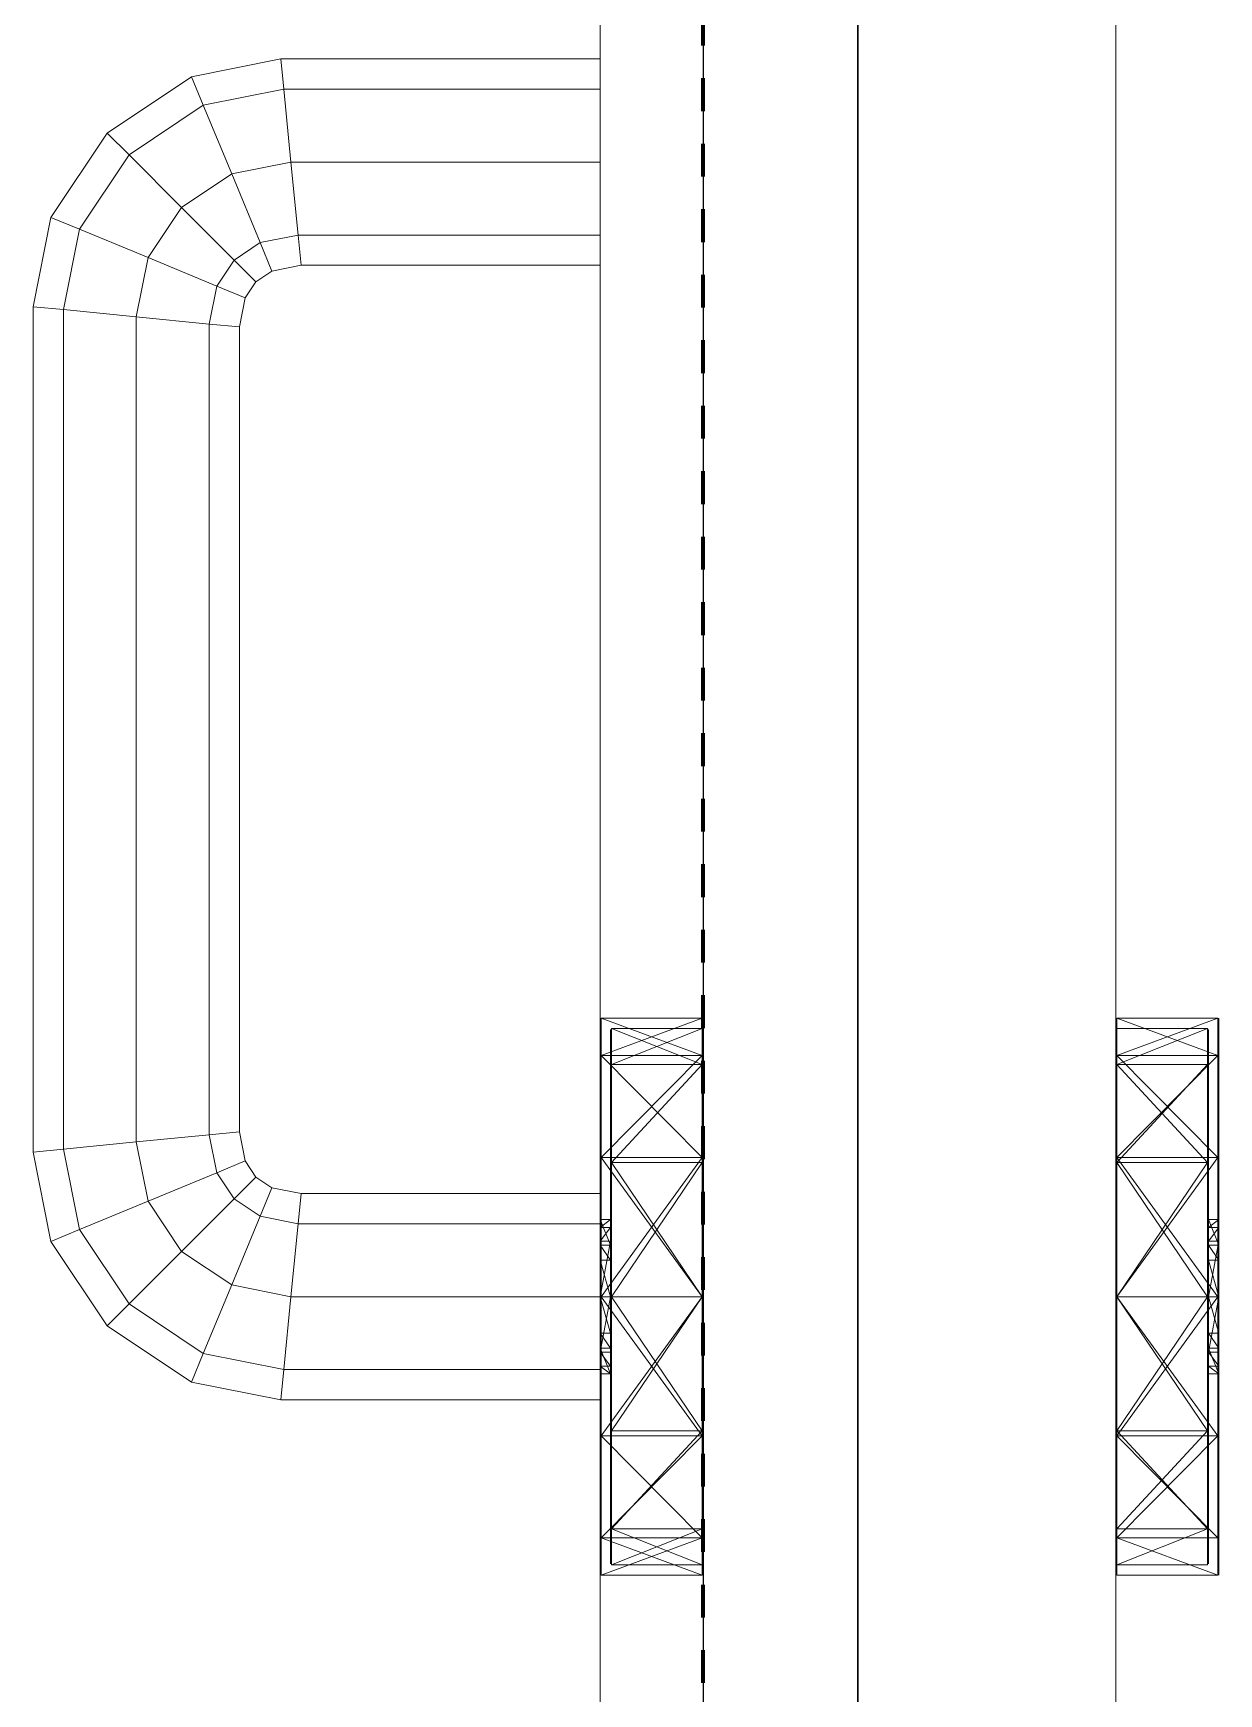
# Model space of a CAD drawing. Header units: millimetres. Extents: x -5300 to 98858, y -5196 to 93886.
# Drawn here: x 42270 to 42385, y 47813.5 to 47974.5 of the extents above; entities that cross this region are included whole.
import ezdxf

# ---------------------------------------------------------------- set-up
doc = ezdxf.new("R2010")
doc.units = ezdxf.units.MM
doc.linetypes.add('Штрих', pattern=[6.35, 3.175, -3.175])
doc.linetypes.add('Штрих_2_', pattern=[6.35, 3.175, -3.175])
for name, color, linetype, lineweight, true_color in [('_Разделитель помещений_', 4, 'Штрих', 70, 0x00ffff), ('Двери', 7, 'Continuous', 18, 0x7f7f7f), ('Стены', 7, 'Continuous', 18, 0x7f7f7f), ('Стены разрез', 7, 'Continuous', 50, 0x7f7f7f)]:
    doc.layers.add(name, color=color, linetype=linetype, lineweight=lineweight, true_color=true_color)

# ---------------------------------------------------------------- blocks, each defined once
blk = doc.blocks.new('СТВ_Перегородка_Кирпич 198583 - СТВ_Перегородка_Кирпич 2-248119-Подвал')
at = {"layer": 'Стены', "color": 254, "true_color": 0xd4d4d4}
blk.add_line((42350, 46350), (42350, 52500), dxfattribs=at)
blk = doc.blocks.new('СТВ_Перегородка_Кирпич 198583 - СТВ_Перегородка_Кирпич 198583-248116-Подвал')
at = {"layer": 'Стены', "color": 254, "true_color": 0xd4d4d4}
for p, q in [((42335, 47290), (42335, 48790)), ((42350, 47290), (42350, 48790)), ((42350, 48790), (42350, 47290))]:
    blk.add_line(p, q, dxfattribs=at)
at = {"layer": 'Стены разрез', "color": 254, "lineweight": 25, "true_color": 0xd4d4d4}
for p, q in [((42350, 52350), (42350, 46350)), ((42335, 52330), (42335, 46335)), ((42350, 46335), (42350, 52330))]:
    blk.add_line(p, q, dxfattribs=at)
blk.add_blockref('СТВ_Перегородка_Кирпич 198583 - СТВ_Перегородка_Кирпич 2-248119-Подвал', (0, 0))
blk = doc.blocks.new('Дп-7 198631 - Дп-7-248154-Подвал')
at = {"layer": 'Двери', "color": 254, "true_color": 0xd4d4d4}
for p, q in [((42325, 47280), (42325, 48800)), ((42325, 48800), (42325, 47280)), ((42335, 48800), (42335, 47280)), ((42335, 47280), (42335, 48800)), ((42335, 47290), (42335, 48790)), ((42335, 48790), (42335, 47290)), ((42335, 48702), (42335, 47378)), ((42335, 47378), (42335, 48702)), ((42335, 47802), (42335, 48702)), ((42335, 48702), (42335, 47802)), ((42335, 47802), (42335, 48702)), ((42335, 48702), (42335, 47802)), ((42375, 48702), (42375, 47378)), ((42375, 47378), (42375, 48702)), ((42375, 48702), (42375, 47802)), ((42375, 48702), (42375, 47802)), ((42375, 47802), (42375, 48702)), ((42375, 47802), (42375, 48702)), ((42325, 48700), (42325, 47380)), ((42325, 47380), (42325, 48700)), ((42335, 48700), (42335, 47380)), ((42335, 47380), (42335, 48700)), ((42375, 48690), (42375, 47390)), ((42375, 47390), (42375, 48690)), ((42285.36, 47970.28), (42294.02, 47972)), ((42294.02, 47972), (42285.36, 47970.28)), ((42294.02, 47972), (42294.3, 47969.07)), ((42294.3, 47969.07), (42294.02, 47972)), ((42294.02, 47972), (42325, 47972)), ((42294.3, 47969.07), (42294.02, 47972)), ((42325, 47972), (42294.02, 47972)), ((42294.02, 47972), (42294.3, 47969.07)), ((42325, 47972), (42325, 47969.07)), ((42325, 47969.07), (42325, 47972)), ((42325, 47972), (42325, 47969.07)), ((42325, 47969.07), (42325, 47972)), ((42277.18, 47964.82), (42285.36, 47970.28)), ((42285.36, 47970.28), (42277.18, 47964.82)), ((42285.36, 47970.28), (42286.5, 47967.52)), ((42286.5, 47967.52), (42285.36, 47970.28)), ((42286.5, 47967.52), (42285.36, 47970.28)), ((42285.36, 47970.28), (42286.5, 47967.52)), ((42294.3, 47969.07), (42286.5, 47967.52)), ((42286.5, 47967.52), (42294.3, 47969.07)), ((42286.5, 47967.52), (42294.3, 47969.07)), ((42294.3, 47969.07), (42286.5, 47967.52)), ((42325, 47969.07), (42294.3, 47969.07)), ((42294.3, 47969.07), (42295, 47962)), ((42295, 47962), (42294.3, 47969.07)), ((42294.3, 47969.07), (42325, 47969.07)), ((42294.3, 47969.07), (42325, 47969.07)), ((42295, 47962), (42294.3, 47969.07)), ((42325, 47969.07), (42294.3, 47969.07)), ((42294.3, 47969.07), (42295, 47962)), ((42325, 47969.07), (42325, 47962)), ((42325, 47962), (42325, 47969.07)), ((42325, 47969.07), (42325, 47962)), ((42325, 47962), (42325, 47969.07)), ((42286.5, 47967.52), (42279.3, 47962.7)), ((42279.3, 47962.7), (42286.5, 47967.52)), ((42279.3, 47962.7), (42286.5, 47967.52)), ((42286.5, 47967.52), (42279.3, 47962.7)), ((42286.5, 47967.52), (42289.26, 47960.86)), ((42289.26, 47960.86), (42286.5, 47967.52)), ((42289.26, 47960.86), (42286.5, 47967.52)), ((42286.5, 47967.52), (42289.26, 47960.86)), ((42271.72, 47956.64), (42277.18, 47964.82)), ((42277.18, 47964.82), (42271.72, 47956.64)), ((42277.18, 47964.82), (42279.3, 47962.7)), ((42279.3, 47962.7), (42277.18, 47964.82)), ((42279.3, 47962.7), (42277.18, 47964.82)), ((42277.18, 47964.82), (42279.3, 47962.7)), ((42279.3, 47962.7), (42274.48, 47955.5)), ((42274.48, 47955.5), (42279.3, 47962.7)), ((42274.48, 47955.5), (42279.3, 47962.7)), ((42279.3, 47962.7), (42274.48, 47955.5)), ((42279.3, 47962.7), (42284.39, 47957.61)), ((42284.39, 47957.61), (42279.3, 47962.7)), ((42284.39, 47957.61), (42279.3, 47962.7)), ((42279.3, 47962.7), (42284.39, 47957.61)), ((42295, 47962), (42289.26, 47960.86)), ((42289.26, 47960.86), (42295, 47962)), ((42289.26, 47960.86), (42295, 47962)), ((42295, 47962), (42289.26, 47960.86)), ((42325, 47962), (42295, 47962)), ((42295, 47962), (42295.7, 47954.93)), ((42295.7, 47954.93), (42295, 47962)), ((42295, 47962), (42325, 47962)), ((42325, 47962), (42295, 47962)), ((42295, 47962), (42295.7, 47954.93)), ((42295, 47962), (42325, 47962)), ((42295.7, 47954.93), (42295, 47962)), ((42325, 47962), (42325, 47954.93)), ((42325, 47954.93), (42325, 47962)), ((42325, 47954.93), (42325, 47962)), ((42325, 47962), (42325, 47954.93)), ((42289.26, 47960.86), (42284.39, 47957.61)), ((42284.39, 47957.61), (42289.26, 47960.86)), ((42284.39, 47957.61), (42289.26, 47960.86)), ((42289.26, 47960.86), (42284.39, 47957.61)), ((42289.26, 47960.86), (42292.02, 47954.2)), ((42292.02, 47954.2), (42289.26, 47960.86)), ((42292.02, 47954.2), (42289.26, 47960.86)), ((42289.26, 47960.86), (42292.02, 47954.2)), ((42270, 47947.98), (42271.72, 47956.64)), ((42271.72, 47956.64), (42270, 47947.98)), ((42271.72, 47956.64), (42274.48, 47955.5)), ((42274.48, 47955.5), (42271.72, 47956.64)), ((42274.48, 47955.5), (42271.72, 47956.64)), ((42271.72, 47956.64), (42274.48, 47955.5)), ((42284.39, 47957.61), (42281.14, 47952.74)), ((42281.14, 47952.74), (42284.39, 47957.61)), ((42281.14, 47952.74), (42284.39, 47957.61)), ((42284.39, 47957.61), (42281.14, 47952.74)), ((42284.39, 47957.61), (42289.49, 47952.51)), ((42289.49, 47952.51), (42284.39, 47957.61)), ((42289.49, 47952.51), (42284.39, 47957.61)), ((42284.39, 47957.61), (42289.49, 47952.51)), ((42274.48, 47955.5), (42272.93, 47947.7)), ((42272.93, 47947.7), (42274.48, 47955.5)), ((42272.93, 47947.7), (42274.48, 47955.5)), ((42274.48, 47955.5), (42272.93, 47947.7)), ((42274.48, 47955.5), (42281.14, 47952.74)), ((42281.14, 47952.74), (42274.48, 47955.5)), ((42281.14, 47952.74), (42274.48, 47955.5)), ((42274.48, 47955.5), (42281.14, 47952.74)), ((42295.7, 47954.93), (42292.02, 47954.2)), ((42292.02, 47954.2), (42295.7, 47954.93)), ((42292.02, 47954.2), (42295.7, 47954.93)), ((42295.7, 47954.93), (42292.02, 47954.2)), ((42295.7, 47954.93), (42325, 47954.93)), ((42325, 47954.93), (42295.7, 47954.93)), ((42295.7, 47954.93), (42295.98, 47952)), ((42295.7, 47954.93), (42325, 47954.93)), ((42295.98, 47952), (42295.7, 47954.93)), ((42325, 47954.93), (42295.7, 47954.93)), ((42295.7, 47954.93), (42295.98, 47952)), ((42295.98, 47952), (42295.7, 47954.93)), ((42325, 47954.93), (42325, 47952)), ((42325, 47952), (42325, 47954.93)), ((42325, 47952), (42325, 47954.93)), ((42325, 47954.93), (42325, 47952)), ((42292.02, 47954.2), (42289.49, 47952.51)), ((42289.49, 47952.51), (42292.02, 47954.2)), ((42289.49, 47952.51), (42292.02, 47954.2)), ((42292.02, 47954.2), (42289.49, 47952.51)), ((42292.02, 47954.2), (42293.16, 47951.44)), ((42293.16, 47951.44), (42292.02, 47954.2)), ((42293.16, 47951.44), (42292.02, 47954.2)), ((42292.02, 47954.2), (42293.16, 47951.44)), ((42281.14, 47952.74), (42280, 47947)), ((42280, 47947), (42281.14, 47952.74)), ((42280, 47947), (42281.14, 47952.74)), ((42281.14, 47952.74), (42280, 47947)), ((42281.14, 47952.74), (42287.8, 47949.98)), ((42287.8, 47949.98), (42281.14, 47952.74)), ((42287.8, 47949.98), (42281.14, 47952.74)), ((42281.14, 47952.74), (42287.8, 47949.98)), ((42289.49, 47952.51), (42287.8, 47949.98)), ((42287.8, 47949.98), (42289.49, 47952.51)), ((42287.8, 47949.98), (42289.49, 47952.51)), ((42289.49, 47952.51), (42287.8, 47949.98)), ((42289.49, 47952.51), (42291.6, 47950.4)), ((42291.6, 47950.4), (42289.49, 47952.51)), ((42291.6, 47950.4), (42289.49, 47952.51)), ((42289.49, 47952.51), (42291.6, 47950.4)), ((42295.98, 47952), (42293.16, 47951.44)), ((42293.16, 47951.44), (42295.98, 47952)), ((42295.98, 47952), (42325, 47952)), ((42325, 47952), (42295.98, 47952)), ((42291.6, 47950.4), (42290.56, 47948.84)), ((42290.56, 47948.84), (42291.6, 47950.4)), ((42293.16, 47951.44), (42291.6, 47950.4)), ((42291.6, 47950.4), (42293.16, 47951.44)), ((42287.8, 47949.98), (42287.07, 47946.3)), ((42287.07, 47946.3), (42287.8, 47949.98)), ((42287.07, 47946.3), (42287.8, 47949.98)), ((42287.8, 47949.98), (42287.07, 47946.3)), ((42287.8, 47949.98), (42290.56, 47948.84)), ((42290.56, 47948.84), (42287.8, 47949.98)), ((42290.56, 47948.84), (42287.8, 47949.98)), ((42287.8, 47949.98), (42290.56, 47948.84)), ((42290.56, 47948.84), (42290, 47946.02)), ((42290, 47946.02), (42290.56, 47948.84)), ((42270, 47866.02), (42270, 47947.98)), ((42270, 47947.98), (42272.93, 47947.7)), ((42272.93, 47947.7), (42270, 47947.98)), ((42270, 47947.98), (42270, 47866.02)), ((42272.93, 47947.7), (42270, 47947.98)), ((42270, 47947.98), (42272.93, 47947.7)), ((42272.93, 47947.7), (42272.93, 47866.3)), ((42272.93, 47866.3), (42272.93, 47947.7)), ((42272.93, 47866.3), (42272.93, 47947.7)), ((42272.93, 47947.7), (42280, 47947)), ((42280, 47947), (42272.93, 47947.7)), ((42272.93, 47947.7), (42272.93, 47866.3)), ((42280, 47947), (42272.93, 47947.7)), ((42272.93, 47947.7), (42280, 47947)), ((42280, 47947), (42280, 47867)), ((42280, 47867), (42280, 47947)), ((42280, 47867), (42280, 47947)), ((42280, 47947), (42287.07, 47946.3)), ((42287.07, 47946.3), (42280, 47947)), ((42280, 47947), (42280, 47867)), ((42287.07, 47946.3), (42280, 47947)), ((42280, 47947), (42287.07, 47946.3)), ((42287.07, 47946.3), (42287.07, 47867.7)), ((42287.07, 47867.7), (42287.07, 47946.3)), ((42287.07, 47867.7), (42287.07, 47946.3)), ((42287.07, 47946.3), (42290, 47946.02)), ((42290, 47946.02), (42287.07, 47946.3)), ((42287.07, 47946.3), (42287.07, 47867.7)), ((42290, 47946.02), (42287.07, 47946.3)), ((42287.07, 47946.3), (42290, 47946.02)), ((42290, 47946.02), (42290, 47867.98)), ((42290, 47867.98), (42290, 47946.02)), ((42325, 47875.38), (42325, 47879)), ((42325, 47879), (42325, 47875.38)), ((42325, 47865.5), (42325, 47879)), ((42325, 47875.3), (42325, 47878.9)), ((42325, 47878.9), (42325, 47875.3)), ((42325, 47857), (42325, 47878.9)), ((42325, 47857), (42325, 47878.9)), ((42325, 47857), (42325, 47878.9)), ((42325.1, 47875.38), (42325.1, 47879)), ((42325.1, 47879), (42325.1, 47875.38)), ((42334.9, 47879), (42325.1, 47879)), ((42325.1, 47875.38), (42334.9, 47879)), ((42325.1, 47879), (42334.9, 47875.38)), ((42325.1, 47875.38), (42325.1, 47879)), ((42325.1, 47879), (42325.1, 47875.38)), ((42334.9, 47879), (42325.1, 47879)), ((42325.1, 47875.38), (42334.9, 47879)), ((42325.1, 47879), (42334.9, 47875.38)), ((42326, 47874.43), (42326, 47877.9)), ((42326, 47877.9), (42326, 47874.43)), ((42326, 47857), (42326, 47877.9)), ((42326, 47857), (42326, 47877.9)), ((42326, 47857), (42326, 47877.9)), ((42326.1, 47874.52), (42326.1, 47878)), ((42326.1, 47878), (42326.1, 47874.52)), ((42326.1, 47878), (42334.9, 47878)), ((42326.1, 47874.52), (42334.9, 47878)), ((42326.1, 47878), (42334.9, 47874.52)), ((42334.9, 47875.38), (42334.9, 47879)), ((42334.9, 47879), (42334.9, 47875.38)), ((42334.9, 47875.38), (42334.9, 47879)), ((42334.9, 47879), (42334.9, 47875.38)), ((42334.9, 47874.52), (42334.9, 47878)), ((42334.9, 47878), (42334.9, 47874.52)), ((42335, 47875.38), (42335, 47879)), ((42335, 47879), (42335, 47875.38)), ((42335, 47879), (42335, 47865.5)), ((42335, 47875.3), (42335, 47878.9)), ((42335, 47878.9), (42335, 47875.3)), ((42335, 47874.6), (42335, 47878.9)), ((42335, 47878.1), (42335, 47878.9)), ((42335, 47878.9), (42335, 47874.6)), ((42335, 47874.6), (42335, 47878.1)), ((42335, 47878.1), (42335, 47874.6)), ((42375, 47875.38), (42375, 47879)), ((42375, 47879), (42375, 47875.38)), ((42375, 47865.5), (42375, 47879)), ((42375, 47875.3), (42375, 47878.9)), ((42375, 47878.9), (42375, 47875.3)), ((42375, 47874.6), (42375, 47878.9)), ((42375, 47878.1), (42375, 47878.9)), ((42375, 47878.9), (42375, 47874.6)), ((42375, 47874.6), (42375, 47878.1)), ((42375, 47878.1), (42375, 47874.6)), ((42375.1, 47875.38), (42375.1, 47879)), ((42375.1, 47879), (42375.1, 47875.38)), ((42375.1, 47879), (42384.9, 47879)), ((42375.1, 47875.38), (42384.9, 47879)), ((42375.1, 47879), (42384.9, 47875.38)), ((42375.1, 47875.38), (42375.1, 47879)), ((42375.1, 47879), (42375.1, 47875.38)), ((42384.9, 47879), (42375.1, 47879)), ((42384.9, 47875.38), (42375.1, 47879)), ((42384.9, 47879), (42375.1, 47875.38)), ((42375.1, 47874.52), (42375.1, 47878)), ((42375.1, 47878), (42375.1, 47874.52)), ((42383.9, 47878), (42375.1, 47878)), ((42375.1, 47874.52), (42383.9, 47878)), ((42383.9, 47878), (42375.1, 47874.52)), ((42383.9, 47874.52), (42383.9, 47878)), ((42383.9, 47878), (42383.9, 47874.52)), ((42384, 47874.43), (42384, 47877.9)), ((42384, 47877.9), (42384, 47874.43)), ((42384, 47857), (42384, 47877.9)), ((42384, 47857), (42384, 47877.9)), ((42384, 47857), (42384, 47877.9)), ((42384.9, 47875.38), (42384.9, 47879)), ((42384.9, 47879), (42384.9, 47875.38)), ((42384.9, 47875.38), (42384.9, 47879)), ((42384.9, 47879), (42384.9, 47875.38)), ((42385, 47875.38), (42385, 47879)), ((42385, 47879), (42385, 47875.38)), ((42385, 47879), (42385, 47865.5)), ((42385, 47875.3), (42385, 47878.9)), ((42385, 47878.9), (42385, 47875.3)), ((42385, 47857), (42385, 47878.9)), ((42385, 47857), (42385, 47878.9)), ((42385, 47857), (42385, 47878.9)), ((42325, 47865.5), (42325, 47875.38)), ((42325, 47875.38), (42325, 47865.5)), ((42325, 47865.5), (42325, 47875.38)), ((42325, 47865.45), (42325, 47875.3)), ((42325, 47875.3), (42325, 47865.45)), ((42325, 47859.47), (42325, 47875.3)), ((42325, 47857), (42325, 47875.3)), ((42325, 47857), (42325, 47875.3)), ((42325, 47857), (42325, 47875.3)), ((42325, 47858.72), (42325, 47875.3)), ((42325.1, 47875.38), (42325.1, 47865.5)), ((42325.1, 47875.38), (42325.1, 47865.5)), ((42334.9, 47875.38), (42325.1, 47875.38)), ((42325.1, 47875.38), (42334.9, 47865.5)), ((42334.9, 47875.38), (42325.1, 47875.38)), ((42334.9, 47875.38), (42325.1, 47865.5)), ((42325.1, 47865.5), (42325.1, 47875.38)), ((42325.1, 47875.38), (42325.1, 47865.5)), ((42325.1, 47865.5), (42334.9, 47875.38)), ((42334.9, 47875.38), (42325.1, 47875.38)), ((42334.9, 47875.38), (42325.1, 47875.38)), ((42334.9, 47875.38), (42325.1, 47865.5)), ((42326, 47874.43), (42326, 47864.95)), ((42326, 47864.95), (42326, 47874.43)), ((42326, 47859.47), (42326, 47874.43)), ((42326, 47857), (42326, 47874.43)), ((42326, 47874.43), (42326, 47858.72)), ((42326, 47857), (42326, 47874.43)), ((42326, 47857), (42326, 47874.43)), ((42326.1, 47874.52), (42326.1, 47865)), ((42326.1, 47865), (42326.1, 47874.52)), ((42326.1, 47874.52), (42334.9, 47874.52)), ((42334.9, 47874.52), (42326.1, 47865)), ((42326.1, 47865), (42334.9, 47874.52)), ((42334.9, 47874.52), (42326.1, 47874.52)), ((42334.9, 47875.38), (42334.9, 47865.5)), ((42334.9, 47875.38), (42334.9, 47865.5)), ((42334.9, 47865.5), (42334.9, 47875.38)), ((42334.9, 47875.38), (42334.9, 47865.5)), ((42334.9, 47874.52), (42334.9, 47865)), ((42334.9, 47865), (42334.9, 47874.52)), ((42335, 47865.5), (42335, 47875.38)), ((42335, 47875.38), (42335, 47865.5)), ((42335, 47875.38), (42335, 47865.5)), ((42335, 47875.3), (42335, 47865.45)), ((42335, 47875.3), (42335, 47865.45)), ((42335, 47874.6), (42335, 47875.3)), ((42335, 47875.3), (42335, 47865.05)), ((42335, 47874.6), (42335, 47875.3)), ((42335, 47875.3), (42335, 47865.05)), ((42335, 47874.6), (42335, 47865.05)), ((42335, 47874.6), (42335, 47865.05)), ((42375, 47865.5), (42375, 47875.38)), ((42375, 47875.38), (42375, 47865.5)), ((42375, 47865.5), (42375, 47875.38)), ((42375, 47865.45), (42375, 47875.3)), ((42375, 47875.3), (42375, 47865.45)), ((42375, 47874.6), (42375, 47875.3)), ((42375, 47865.05), (42375, 47875.3)), ((42375, 47874.6), (42375, 47875.3)), ((42375, 47875.3), (42375, 47865.05)), ((42375, 47874.6), (42375, 47865.05)), ((42375, 47874.6), (42375, 47865.05)), ((42375.1, 47875.38), (42375.1, 47865.5)), ((42375.1, 47865.5), (42375.1, 47875.38)), ((42375.1, 47875.38), (42384.9, 47875.38)), ((42375.1, 47865.5), (42384.9, 47875.38)), ((42384.9, 47865.5), (42375.1, 47875.38)), ((42375.1, 47875.38), (42384.9, 47875.38)), ((42375.1, 47865.5), (42375.1, 47875.38)), ((42375.1, 47865.5), (42375.1, 47875.38)), ((42384.9, 47865.5), (42375.1, 47875.38)), ((42384.9, 47865.5), (42375.1, 47875.38)), ((42384.9, 47875.38), (42375.1, 47875.38)), ((42384.9, 47875.38), (42375.1, 47875.38)), ((42375.1, 47865), (42375.1, 47874.52)), ((42375.1, 47874.52), (42375.1, 47865)), ((42383.9, 47874.52), (42375.1, 47874.52)), ((42383.9, 47865), (42375.1, 47874.52)), ((42383.9, 47874.52), (42375.1, 47874.52)), ((42383.9, 47874.52), (42375.1, 47865)), ((42383.9, 47874.52), (42383.9, 47865)), ((42383.9, 47874.52), (42383.9, 47865)), ((42384, 47864.95), (42384, 47874.43)), ((42384, 47874.43), (42384, 47864.95)), ((42384, 47859.47), (42384, 47874.43)), ((42384, 47857), (42384, 47874.43)), ((42384, 47857), (42384, 47874.43)), ((42384, 47857), (42384, 47874.43)), ((42384, 47858.72), (42384, 47874.43)), ((42384.9, 47865.5), (42384.9, 47875.38)), ((42384.9, 47865.5), (42384.9, 47875.38)), ((42384.9, 47865.5), (42384.9, 47875.38)), ((42384.9, 47865.5), (42384.9, 47875.38)), ((42385, 47865.5), (42385, 47875.38)), ((42385, 47875.38), (42385, 47865.5)), ((42385, 47875.38), (42385, 47865.5)), ((42385, 47875.3), (42385, 47865.45)), ((42385, 47865.45), (42385, 47875.3)), ((42385, 47859.47), (42385, 47875.3)), ((42385, 47857), (42385, 47875.3)), ((42385, 47875.3), (42385, 47858.72)), ((42385, 47857), (42385, 47875.3)), ((42385, 47857), (42385, 47875.3)), ((42287.07, 47867.7), (42290, 47867.98)), ((42290, 47867.98), (42287.07, 47867.7)), ((42290, 47867.98), (42287.07, 47867.7)), ((42287.07, 47867.7), (42290, 47867.98)), ((42290, 47867.98), (42290.56, 47865.16)), ((42290.56, 47865.16), (42290, 47867.98)), ((42272.93, 47866.3), (42280, 47867)), ((42280, 47867), (42272.93, 47866.3)), ((42280, 47867), (42272.93, 47866.3)), ((42272.93, 47866.3), (42280, 47867)), ((42280, 47867), (42287.07, 47867.7)), ((42287.07, 47867.7), (42280, 47867)), ((42287.07, 47867.7), (42280, 47867)), ((42280, 47867), (42287.07, 47867.7)), ((42280, 47867), (42281.14, 47861.26)), ((42281.14, 47861.26), (42280, 47867)), ((42281.14, 47861.26), (42280, 47867)), ((42280, 47867), (42281.14, 47861.26)), ((42287.07, 47867.7), (42287.8, 47864.02)), ((42287.8, 47864.02), (42287.07, 47867.7)), ((42287.8, 47864.02), (42287.07, 47867.7)), ((42287.07, 47867.7), (42287.8, 47864.02)), ((42270, 47866.02), (42272.93, 47866.3)), ((42272.93, 47866.3), (42270, 47866.02)), ((42272.93, 47866.3), (42270, 47866.02)), ((42270, 47866.02), (42272.93, 47866.3)), ((42271.72, 47857.36), (42270, 47866.02)), ((42270, 47866.02), (42271.72, 47857.36)), ((42272.93, 47866.3), (42274.48, 47858.5)), ((42274.48, 47858.5), (42272.93, 47866.3)), ((42274.48, 47858.5), (42272.93, 47866.3)), ((42272.93, 47866.3), (42274.48, 47858.5)), ((42287.8, 47864.02), (42290.56, 47865.16)), ((42290.56, 47865.16), (42287.8, 47864.02)), ((42290.56, 47865.16), (42287.8, 47864.02)), ((42287.8, 47864.02), (42290.56, 47865.16)), ((42290.56, 47865.16), (42291.6, 47863.6)), ((42291.6, 47863.6), (42290.56, 47865.16)), ((42325, 47852), (42325, 47865.5)), ((42325, 47865.5), (42325, 47852)), ((42325, 47865.5), (42325, 47865.5)), ((42325, 47865.5), (42325, 47838.5)), ((42325, 47865.5), (42325, 47838.5)), ((42325, 47865.5), (42325, 47838.5)), ((42325, 47865.45), (42325, 47852)), ((42325, 47865.45), (42325, 47852)), ((42325, 47857), (42325, 47865.45)), ((42325, 47857), (42325, 47865.45)), ((42325, 47857.38), (42325, 47865.45)), ((42325, 47858.72), (42325, 47865.45)), ((42325, 47865.45), (42325, 47855.53)), ((42325.1, 47865.5), (42325.1, 47852)), ((42325.1, 47865.5), (42325.1, 47852)), ((42325.1, 47865.5), (42334.9, 47865.5)), ((42325.1, 47865.5), (42334.9, 47852)), ((42334.9, 47865.5), (42325.1, 47865.5)), ((42334.9, 47865.5), (42325.1, 47852)), ((42325.1, 47852), (42325.1, 47865.5)), ((42325.1, 47865.5), (42325.1, 47852)), ((42325.1, 47852), (42334.9, 47865.5)), ((42334.9, 47865.5), (42325.1, 47865.5)), ((42334.9, 47865.5), (42325.1, 47865.5)), ((42334.9, 47865.5), (42325.1, 47852)), ((42326, 47864.95), (42326, 47852)), ((42326, 47864.95), (42326, 47852)), ((42326, 47864.95), (42326, 47858.72)), ((42326, 47864.95), (42326, 47857.38)), ((42326, 47857), (42326, 47864.95)), ((42326, 47857), (42326, 47864.95)), ((42326, 47855.53), (42326, 47864.95)), ((42326.1, 47865), (42326.1, 47852)), ((42326.1, 47852), (42326.1, 47865)), ((42334.9, 47865), (42326.1, 47865)), ((42334.9, 47865), (42326.1, 47852)), ((42334.9, 47852), (42326.1, 47865)), ((42334.9, 47865), (42326.1, 47865)), ((42334.9, 47865.5), (42334.9, 47852)), ((42334.9, 47865.5), (42334.9, 47852)), ((42334.9, 47852), (42334.9, 47865.5)), ((42334.9, 47865.5), (42334.9, 47852)), ((42334.9, 47865), (42334.9, 47852)), ((42334.9, 47852), (42334.9, 47865)), ((42335, 47852), (42335, 47865.5)), ((42335, 47852), (42335, 47865.5)), ((42335, 47838.5), (42335, 47865.5)), ((42335, 47838.5), (42335, 47865.5)), ((42335, 47838.5), (42335, 47865.5)), ((42335, 47865.5), (42335, 47865.5)), ((42335, 47865.45), (42335, 47852)), ((42335, 47865.45), (42335, 47852)), ((42335, 47865.45), (42335, 47865.05)), ((42335, 47865.05), (42335, 47865.45)), ((42335, 47865.05), (42335, 47852)), ((42335, 47865.05), (42335, 47852)), ((42335, 47865.05), (42335, 47852)), ((42335, 47865.05), (42335, 47852)), ((42375, 47852), (42375, 47865.5)), ((42375, 47865.5), (42375, 47852)), ((42375, 47865.5), (42375, 47865.5)), ((42375, 47865.5), (42375, 47838.5)), ((42375, 47865.5), (42375, 47838.5)), ((42375, 47865.5), (42375, 47838.5)), ((42375, 47865.45), (42375, 47852)), ((42375, 47865.45), (42375, 47852)), ((42375, 47865.05), (42375, 47865.45)), ((42375, 47865.05), (42375, 47865.45)), ((42375, 47865.05), (42375, 47852)), ((42375, 47865.05), (42375, 47852)), ((42375, 47865.05), (42375, 47852)), ((42375, 47865.05), (42375, 47852)), ((42375.1, 47865.5), (42375.1, 47852)), ((42375.1, 47852), (42375.1, 47865.5)), ((42375.1, 47865.5), (42384.9, 47865.5)), ((42384.9, 47865.5), (42375.1, 47852)), ((42375.1, 47865.5), (42384.9, 47865.5)), ((42375.1, 47865.5), (42384.9, 47852)), ((42375.1, 47852), (42375.1, 47865.5)), ((42375.1, 47852), (42375.1, 47865.5)), ((42375.1, 47852), (42384.9, 47865.5)), ((42384.9, 47865.5), (42375.1, 47865.5)), ((42384.9, 47852), (42375.1, 47865.5)), ((42384.9, 47865.5), (42375.1, 47865.5)), ((42375.1, 47865), (42375.1, 47852)), ((42375.1, 47865), (42375.1, 47852)), ((42383.9, 47865), (42375.1, 47865)), ((42375.1, 47865), (42383.9, 47852)), ((42383.9, 47865), (42375.1, 47865)), ((42383.9, 47865), (42375.1, 47852)), ((42383.9, 47865), (42383.9, 47852)), ((42383.9, 47865), (42383.9, 47852)), ((42384, 47864.95), (42384, 47852)), ((42384, 47864.95), (42384, 47852)), ((42384, 47857), (42384, 47864.95)), ((42384, 47857), (42384, 47864.95)), ((42384, 47857.38), (42384, 47864.95)), ((42384, 47858.72), (42384, 47864.95)), ((42384, 47864.95), (42384, 47855.53)), ((42384.9, 47865.5), (42384.9, 47852)), ((42384.9, 47865.5), (42384.9, 47852)), ((42384.9, 47852), (42384.9, 47865.5)), ((42384.9, 47852), (42384.9, 47865.5)), ((42385, 47852), (42385, 47865.5)), ((42385, 47852), (42385, 47865.5)), ((42385, 47838.5), (42385, 47865.5)), ((42385, 47838.5), (42385, 47865.5)), ((42385, 47838.5), (42385, 47865.5)), ((42385, 47865.5), (42385, 47865.5)), ((42385, 47865.45), (42385, 47852)), ((42385, 47865.45), (42385, 47852)), ((42385, 47865.45), (42385, 47858.72)), ((42385, 47865.45), (42385, 47857.38)), ((42385, 47857), (42385, 47865.45)), ((42385, 47857), (42385, 47865.45)), ((42385, 47855.53), (42385, 47865.45)), ((42281.14, 47861.26), (42287.8, 47864.02)), ((42287.8, 47864.02), (42281.14, 47861.26)), ((42287.8, 47864.02), (42281.14, 47861.26)), ((42281.14, 47861.26), (42287.8, 47864.02)), ((42287.8, 47864.02), (42289.49, 47861.49)), ((42289.49, 47861.49), (42287.8, 47864.02)), ((42289.49, 47861.49), (42287.8, 47864.02)), ((42287.8, 47864.02), (42289.49, 47861.49)), ((42289.49, 47861.49), (42291.6, 47863.6)), ((42291.6, 47863.6), (42289.49, 47861.49)), ((42291.6, 47863.6), (42289.49, 47861.49)), ((42289.49, 47861.49), (42291.6, 47863.6)), ((42291.6, 47863.6), (42293.16, 47862.56)), ((42293.16, 47862.56), (42291.6, 47863.6)), ((42292.02, 47859.8), (42293.16, 47862.56)), ((42293.16, 47862.56), (42292.02, 47859.8)), ((42293.16, 47862.56), (42292.02, 47859.8)), ((42292.02, 47859.8), (42293.16, 47862.56)), ((42293.16, 47862.56), (42295.98, 47862)), ((42295.98, 47862), (42293.16, 47862.56)), ((42295.7, 47859.07), (42295.98, 47862)), ((42295.98, 47862), (42295.7, 47859.07)), ((42295.98, 47862), (42295.7, 47859.07)), ((42295.7, 47859.07), (42295.98, 47862)), ((42295.98, 47862), (42325, 47862)), ((42325, 47862), (42295.98, 47862)), ((42325, 47862), (42325, 47859.07)), ((42325, 47859.07), (42325, 47862)), ((42274.48, 47858.5), (42281.14, 47861.26)), ((42281.14, 47861.26), (42274.48, 47858.5)), ((42281.14, 47861.26), (42274.48, 47858.5)), ((42274.48, 47858.5), (42281.14, 47861.26)), ((42281.14, 47861.26), (42284.39, 47856.39)), ((42284.39, 47856.39), (42281.14, 47861.26)), ((42284.39, 47856.39), (42281.14, 47861.26)), ((42281.14, 47861.26), (42284.39, 47856.39)), ((42284.39, 47856.39), (42289.49, 47861.49)), ((42289.49, 47861.49), (42284.39, 47856.39)), ((42289.49, 47861.49), (42284.39, 47856.39)), ((42284.39, 47856.39), (42289.49, 47861.49)), ((42289.49, 47861.49), (42292.02, 47859.8)), ((42292.02, 47859.8), (42289.49, 47861.49)), ((42292.02, 47859.8), (42289.49, 47861.49)), ((42289.49, 47861.49), (42292.02, 47859.8)), ((42271.72, 47857.36), (42274.48, 47858.5)), ((42274.48, 47858.5), (42271.72, 47857.36)), ((42274.48, 47858.5), (42271.72, 47857.36)), ((42271.72, 47857.36), (42274.48, 47858.5)), ((42274.48, 47858.5), (42279.3, 47851.3)), ((42279.3, 47851.3), (42274.48, 47858.5)), ((42279.3, 47851.3), (42274.48, 47858.5)), ((42274.48, 47858.5), (42279.3, 47851.3)), ((42289.26, 47853.14), (42292.02, 47859.8)), ((42292.02, 47859.8), (42289.26, 47853.14)), ((42292.02, 47859.8), (42289.26, 47853.14)), ((42289.26, 47853.14), (42292.02, 47859.8)), ((42292.02, 47859.8), (42295.7, 47859.07)), ((42295.7, 47859.07), (42292.02, 47859.8)), ((42295.7, 47859.07), (42292.02, 47859.8)), ((42292.02, 47859.8), (42295.7, 47859.07)), ((42295, 47852), (42295.7, 47859.07)), ((42295.7, 47859.07), (42295, 47852)), ((42295.7, 47859.07), (42295, 47852)), ((42295, 47852), (42295.7, 47859.07)), ((42295.7, 47859.07), (42325, 47859.07)), ((42325, 47859.07), (42295.7, 47859.07)), ((42325, 47859.07), (42295.7, 47859.07)), ((42295.7, 47859.07), (42325, 47859.07)), ((42326, 47859.47), (42325, 47859.47)), ((42325, 47859.47), (42325, 47857)), ((42325, 47859.47), (42325, 47858.72)), ((42326, 47859.47), (42325, 47858.72)), ((42326, 47857), (42325, 47859.47)), ((42325, 47859.47), (42325, 47857)), ((42325, 47859.07), (42325, 47852)), ((42325, 47852), (42325, 47859.07)), ((42325, 47857.38), (42325, 47858.72)), ((42326, 47858.72), (42325, 47857.38)), ((42326, 47858.72), (42325, 47858.72)), ((42326, 47859.47), (42326, 47857)), ((42326, 47859.47), (42326, 47858.72)), ((42326, 47859.47), (42326, 47857)), ((42326, 47858.72), (42326, 47857.38)), ((42385, 47859.47), (42384, 47859.47)), ((42384, 47859.47), (42384, 47857)), ((42384, 47859.47), (42384, 47858.72)), ((42385, 47859.47), (42384, 47858.72)), ((42385, 47857), (42384, 47859.47)), ((42384, 47859.47), (42384, 47857)), ((42384, 47857.38), (42384, 47858.72)), ((42385, 47858.72), (42384, 47857.38)), ((42385, 47858.72), (42384, 47858.72)), ((42385, 47859.47), (42385, 47857)), ((42385, 47859.47), (42385, 47858.72)), ((42385, 47859.47), (42385, 47857)), ((42385, 47858.72), (42385, 47857.38)), ((42277.18, 47849.18), (42271.72, 47857.36)), ((42271.72, 47857.36), (42277.18, 47849.18)), ((42325, 47857.38), (42325, 47852)), ((42326, 47857.38), (42325, 47857.38)), ((42326, 47857.38), (42325, 47852)), ((42325, 47857.38), (42325, 47852)), ((42326, 47857), (42325, 47857)), ((42325, 47857), (42326, 47857)), ((42325, 47857), (42325, 47855.53)), ((42326, 47857), (42325, 47857)), ((42326, 47857), (42325, 47857)), ((42326, 47857), (42325, 47857)), ((42325, 47857), (42325, 47857)), ((42325, 47857), (42325, 47857)), ((42325, 47857), (42325, 47857)), ((42325, 47857), (42326, 47857)), ((42325, 47857), (42325, 47857)), ((42325, 47857), (42326, 47857)), ((42325, 47857), (42326, 47857)), ((42325, 47857), (42325, 47857)), ((42325, 47857), (42326, 47857)), ((42325, 47857), (42326, 47857)), ((42325, 47857), (42326, 47857)), ((42325, 47857), (42326, 47855.53)), ((42326, 47857.38), (42326, 47852)), ((42326, 47857.38), (42326, 47852)), ((42326, 47857), (42326, 47855.53)), ((42326, 47857), (42326, 47857)), ((42326, 47857), (42326, 47857)), ((42326, 47857), (42326, 47857)), ((42326, 47857), (42326, 47857)), ((42326, 47857), (42326, 47857)), ((42384, 47857.38), (42384, 47852)), ((42385, 47857.38), (42384, 47857.38)), ((42385, 47857.38), (42384, 47852)), ((42384, 47857.38), (42384, 47852)), ((42385, 47857), (42384, 47857)), ((42384, 47857), (42385, 47857)), ((42384, 47857), (42384, 47855.53)), ((42385, 47857), (42384, 47857)), ((42385, 47857), (42384, 47857)), ((42385, 47857), (42384, 47857)), ((42384, 47857), (42384, 47857)), ((42384, 47857), (42384, 47857)), ((42384, 47857), (42384, 47857)), ((42384, 47857), (42385, 47857)), ((42384, 47857), (42384, 47857)), ((42384, 47857), (42385, 47857)), ((42384, 47857), (42385, 47857)), ((42384, 47857), (42384, 47857)), ((42384, 47857), (42385, 47857)), ((42384, 47857), (42385, 47857)), ((42384, 47857), (42385, 47857)), ((42384, 47857), (42385, 47855.53)), ((42385, 47857.38), (42385, 47852)), ((42385, 47857.38), (42385, 47852)), ((42385, 47857), (42385, 47855.53)), ((42385, 47857), (42385, 47857)), ((42385, 47857), (42385, 47857)), ((42385, 47857), (42385, 47857)), ((42385, 47857), (42385, 47857)), ((42385, 47857), (42385, 47857)), ((42279.3, 47851.3), (42284.39, 47856.39)), ((42284.39, 47856.39), (42279.3, 47851.3)), ((42284.39, 47856.39), (42279.3, 47851.3)), ((42279.3, 47851.3), (42284.39, 47856.39)), ((42284.39, 47856.39), (42289.26, 47853.14)), ((42289.26, 47853.14), (42284.39, 47856.39)), ((42289.26, 47853.14), (42284.39, 47856.39)), ((42284.39, 47856.39), (42289.26, 47853.14)), ((42325, 47852), (42325, 47855.53)), ((42325, 47852), (42325, 47855.53)), ((42325, 47855.53), (42326, 47855.53)), ((42325, 47855.53), (42326, 47852)), ((42326, 47855.53), (42326, 47852)), ((42326, 47855.53), (42326, 47852)), ((42384, 47852), (42384, 47855.53)), ((42384, 47852), (42384, 47855.53)), ((42384, 47855.53), (42385, 47855.53)), ((42384, 47855.53), (42385, 47852)), ((42385, 47855.53), (42385, 47852)), ((42385, 47855.53), (42385, 47852)), ((42286.5, 47846.48), (42289.26, 47853.14)), ((42289.26, 47853.14), (42286.5, 47846.48)), ((42289.26, 47853.14), (42286.5, 47846.48)), ((42286.5, 47846.48), (42289.26, 47853.14)), ((42289.26, 47853.14), (42295, 47852)), ((42295, 47852), (42289.26, 47853.14)), ((42295, 47852), (42289.26, 47853.14)), ((42289.26, 47853.14), (42295, 47852)), ((42294.3, 47844.93), (42295, 47852)), ((42295, 47852), (42294.3, 47844.93)), ((42295, 47852), (42294.3, 47844.93)), ((42294.3, 47844.93), (42295, 47852)), ((42295, 47852), (42325, 47852)), ((42325, 47852), (42295, 47852)), ((42325, 47852), (42295, 47852)), ((42295, 47852), (42325, 47852)), ((42325, 47852), (42325, 47838.55)), ((42325, 47852), (42325, 47838.55)), ((42325, 47852), (42325, 47848.47)), ((42325, 47852), (42325, 47846.62)), ((42326, 47852), (42325, 47852)), ((42326, 47852), (42325, 47846.62)), ((42325, 47852), (42325, 47852)), ((42325, 47852), (42325, 47848.47)), ((42325, 47852), (42326, 47852)), ((42325, 47852), (42326, 47848.47)), ((42325, 47852), (42325, 47852)), ((42325, 47852), (42325, 47846.62)), ((42325, 47852), (42325, 47838.5)), ((42325, 47852), (42325, 47838.5)), ((42325, 47852), (42325, 47844.93)), ((42325, 47844.93), (42325, 47852)), ((42325.1, 47852), (42325.1, 47838.5)), ((42325.1, 47852), (42325.1, 47838.5)), ((42334.9, 47852), (42325.1, 47852)), ((42334.9, 47852), (42325.1, 47838.5)), ((42325.1, 47852), (42334.9, 47852)), ((42325.1, 47852), (42334.9, 47838.5)), ((42325.1, 47838.5), (42325.1, 47852)), ((42325.1, 47852), (42325.1, 47838.5)), ((42325.1, 47838.5), (42334.9, 47852)), ((42334.9, 47852), (42325.1, 47852)), ((42334.9, 47852), (42325.1, 47852)), ((42334.9, 47852), (42325.1, 47838.5)), ((42326, 47852), (42326, 47839.05)), ((42326, 47852), (42326, 47839.05)), ((42326, 47852), (42326, 47846.62)), ((42326, 47852), (42326, 47848.47)), ((42326, 47852), (42326, 47852)), ((42326, 47852), (42326, 47846.62)), ((42326, 47852), (42326, 47852)), ((42326, 47852), (42326, 47848.47)), ((42326.1, 47852), (42326.1, 47839)), ((42326.1, 47852), (42326.1, 47839)), ((42334.9, 47852), (42326.1, 47852)), ((42334.9, 47852), (42326.1, 47839)), ((42326.1, 47852), (42334.9, 47852)), ((42326.1, 47852), (42334.9, 47839)), ((42334.9, 47852), (42334.9, 47839)), ((42334.9, 47852), (42334.9, 47838.5)), ((42334.9, 47852), (42334.9, 47839)), ((42334.9, 47852), (42334.9, 47838.5)), ((42334.9, 47838.5), (42334.9, 47852)), ((42334.9, 47852), (42334.9, 47838.5)), ((42335, 47852), (42335, 47838.55)), ((42335, 47852), (42335, 47838.95)), ((42335, 47852), (42335, 47838.95)), ((42335, 47852), (42335, 47838.55)), ((42335, 47852), (42335, 47852)), ((42335, 47852), (42335, 47838.95)), ((42335, 47852), (42335, 47852)), ((42335, 47852), (42335, 47838.95)), ((42335, 47852), (42335, 47838.5)), ((42335, 47838.5), (42335, 47852)), ((42375, 47852), (42375, 47838.95)), ((42375, 47852), (42375, 47838.55)), ((42375, 47852), (42375, 47838.95)), ((42375, 47852), (42375, 47838.55)), ((42375, 47852), (42375, 47852)), ((42375, 47852), (42375, 47838.95)), ((42375, 47852), (42375, 47852)), ((42375, 47852), (42375, 47838.95)), ((42375, 47852), (42375, 47838.5)), ((42375, 47852), (42375, 47838.5)), ((42375.1, 47852), (42375.1, 47838.5)), ((42375.1, 47852), (42375.1, 47839)), ((42375.1, 47852), (42375.1, 47838.5)), ((42375.1, 47852), (42375.1, 47839)), ((42375.1, 47852), (42384.9, 47852)), ((42384.9, 47852), (42375.1, 47838.5)), ((42383.9, 47852), (42375.1, 47852)), ((42383.9, 47852), (42375.1, 47839)), ((42375.1, 47852), (42384.9, 47852)), ((42375.1, 47852), (42384.9, 47838.5)), ((42383.9, 47852), (42375.1, 47852)), ((42375.1, 47852), (42383.9, 47839)), ((42375.1, 47852), (42375.1, 47838.5)), ((42375.1, 47838.5), (42375.1, 47852)), ((42384.9, 47852), (42375.1, 47852)), ((42384.9, 47852), (42375.1, 47838.5)), ((42384.9, 47838.5), (42375.1, 47852)), ((42384.9, 47852), (42375.1, 47852)), ((42383.9, 47852), (42383.9, 47839)), ((42383.9, 47852), (42383.9, 47839)), ((42384, 47852), (42384, 47839.05)), ((42384, 47852), (42384, 47839.05)), ((42384, 47852), (42384, 47848.47)), ((42384, 47852), (42384, 47846.62)), ((42385, 47852), (42384, 47852)), ((42385, 47852), (42384, 47846.62)), ((42384, 47852), (42384, 47852)), ((42384, 47852), (42384, 47848.47)), ((42384, 47852), (42385, 47852)), ((42384, 47852), (42385, 47848.47)), ((42384, 47852), (42384, 47852)), ((42384, 47852), (42384, 47846.62)), ((42384.9, 47852), (42384.9, 47838.5)), ((42384.9, 47852), (42384.9, 47838.5)), ((42384.9, 47838.5), (42384.9, 47852)), ((42384.9, 47838.5), (42384.9, 47852)), ((42385, 47852), (42385, 47838.55)), ((42385, 47852), (42385, 47838.55)), ((42385, 47852), (42385, 47846.62)), ((42385, 47852), (42385, 47848.47)), ((42385, 47852), (42385, 47852)), ((42385, 47852), (42385, 47846.62)), ((42385, 47852), (42385, 47852)), ((42385, 47852), (42385, 47848.47)), ((42385, 47852), (42385, 47838.5)), ((42385, 47838.5), (42385, 47852)), ((42277.18, 47849.18), (42279.3, 47851.3)), ((42279.3, 47851.3), (42277.18, 47849.18)), ((42279.3, 47851.3), (42277.18, 47849.18)), ((42277.18, 47849.18), (42279.3, 47851.3)), ((42279.3, 47851.3), (42286.5, 47846.48)), ((42286.5, 47846.48), (42279.3, 47851.3)), ((42286.5, 47846.48), (42279.3, 47851.3)), ((42279.3, 47851.3), (42286.5, 47846.48)), ((42285.36, 47843.72), (42277.18, 47849.18)), ((42277.18, 47849.18), (42285.36, 47843.72)), ((42325, 47847), (42325, 47848.47)), ((42325, 47838.55), (42325, 47848.47)), ((42325, 47848.47), (42326, 47848.47)), ((42325, 47848.47), (42326, 47847)), ((42326, 47848.47), (42326, 47847)), ((42326, 47848.47), (42326, 47839.05)), ((42384, 47847), (42384, 47848.47)), ((42384, 47839.05), (42384, 47848.47)), ((42384, 47848.47), (42385, 47848.47)), ((42384, 47848.47), (42385, 47847)), ((42385, 47848.47), (42385, 47847)), ((42385, 47848.47), (42385, 47838.55)), ((42285.36, 47843.72), (42286.5, 47846.48)), ((42286.5, 47846.48), (42285.36, 47843.72)), ((42286.5, 47846.48), (42285.36, 47843.72)), ((42285.36, 47843.72), (42286.5, 47846.48)), ((42286.5, 47846.48), (42294.3, 47844.93)), ((42294.3, 47844.93), (42286.5, 47846.48)), ((42294.3, 47844.93), (42286.5, 47846.48)), ((42286.5, 47846.48), (42294.3, 47844.93)), ((42325, 47847), (42326, 47847)), ((42326, 47847), (42325, 47847)), ((42325, 47844.53), (42325, 47847)), ((42325, 47838.55), (42325, 47847)), ((42325, 47838.55), (42325, 47847)), ((42325, 47847), (42325, 47847)), ((42325, 47847), (42326, 47847)), ((42325, 47847), (42325, 47828.7)), ((42325, 47847), (42325, 47847)), ((42325, 47847), (42326, 47847)), ((42326, 47847), (42325, 47847)), ((42326, 47844.53), (42325, 47847)), ((42326, 47847), (42325, 47847)), ((42326, 47847), (42325, 47847)), ((42325, 47844.53), (42325, 47847)), ((42325, 47828.7), (42325, 47847)), ((42325, 47847), (42326, 47847)), ((42325, 47847), (42325, 47847)), ((42325, 47847), (42325, 47825.1)), ((42325, 47847), (42325, 47847)), ((42326, 47847), (42325, 47847)), ((42326, 47847), (42325, 47847)), ((42326, 47847), (42325, 47847)), ((42325, 47847), (42325, 47847)), ((42325, 47847), (42325, 47825.1)), ((42325, 47847), (42325, 47828.7)), ((42325, 47847), (42325, 47825.1)), ((42325, 47846.62), (42325, 47845.28)), ((42326, 47846.62), (42325, 47846.62)), ((42326, 47845.28), (42325, 47846.62)), ((42325, 47846.62), (42325, 47838.55)), ((42326, 47844.53), (42326, 47847)), ((42326, 47847), (42326, 47847)), ((42326, 47847), (42326, 47839.05)), ((42326, 47847), (42326, 47839.05)), ((42326, 47847), (42326, 47847)), ((42326, 47847), (42326, 47829.57)), ((42326, 47844.53), (42326, 47847)), ((42326, 47829.57), (42326, 47847)), ((42326, 47847), (42326, 47847)), ((42326, 47847), (42326, 47847)), ((42326, 47847), (42326, 47826.1)), ((42326, 47847), (42326, 47847)), ((42326, 47847), (42326, 47826.1)), ((42326, 47847), (42326, 47829.57)), ((42326, 47847), (42326, 47826.1)), ((42326, 47846.62), (42326, 47845.28)), ((42326, 47846.62), (42326, 47839.05)), ((42384, 47847), (42385, 47847)), ((42385, 47847), (42384, 47847)), ((42384, 47844.53), (42384, 47847)), ((42384, 47839.05), (42384, 47847)), ((42384, 47839.05), (42384, 47847)), ((42384, 47847), (42384, 47847)), ((42384, 47847), (42385, 47847)), ((42384, 47847), (42384, 47829.57)), ((42384, 47847), (42384, 47847)), ((42384, 47847), (42385, 47847)), ((42385, 47847), (42384, 47847)), ((42385, 47844.53), (42384, 47847)), ((42385, 47847), (42384, 47847)), ((42385, 47847), (42384, 47847)), ((42384, 47844.53), (42384, 47847)), ((42384, 47829.57), (42384, 47847)), ((42384, 47847), (42385, 47847)), ((42384, 47847), (42384, 47847)), ((42384, 47847), (42384, 47826.1)), ((42384, 47847), (42384, 47847)), ((42385, 47847), (42384, 47847)), ((42385, 47847), (42384, 47847)), ((42385, 47847), (42384, 47847)), ((42384, 47847), (42384, 47847)), ((42384, 47847), (42384, 47826.1)), ((42384, 47847), (42384, 47829.57)), ((42384, 47847), (42384, 47826.1)), ((42384, 47846.62), (42384, 47845.28)), ((42385, 47846.62), (42384, 47846.62)), ((42385, 47845.28), (42384, 47846.62)), ((42384, 47846.62), (42384, 47839.05)), ((42385, 47844.53), (42385, 47847)), ((42385, 47847), (42385, 47847)), ((42385, 47847), (42385, 47838.55)), ((42385, 47847), (42385, 47838.55)), ((42385, 47847), (42385, 47847)), ((42385, 47847), (42385, 47828.7)), ((42385, 47844.53), (42385, 47847)), ((42385, 47828.7), (42385, 47847)), ((42385, 47847), (42385, 47847)), ((42385, 47847), (42385, 47847)), ((42385, 47847), (42385, 47825.1)), ((42385, 47847), (42385, 47847)), ((42385, 47847), (42385, 47825.1)), ((42385, 47847), (42385, 47828.7)), ((42385, 47847), (42385, 47825.1)), ((42385, 47846.62), (42385, 47845.28)), ((42385, 47846.62), (42385, 47838.55)), ((42294.02, 47842), (42294.3, 47844.93)), ((42294.3, 47844.93), (42294.02, 47842)), ((42294.3, 47844.93), (42294.02, 47842)), ((42294.02, 47842), (42294.3, 47844.93)), ((42294.3, 47844.93), (42325, 47844.93)), ((42325, 47844.93), (42294.3, 47844.93)), ((42325, 47844.93), (42294.3, 47844.93)), ((42294.3, 47844.93), (42325, 47844.93)), ((42325, 47844.53), (42325, 47845.28)), ((42326, 47845.28), (42325, 47845.28)), ((42326, 47844.53), (42325, 47845.28)), ((42325, 47845.28), (42325, 47838.55)), ((42325, 47845.28), (42325, 47828.7)), ((42325, 47844.93), (42325, 47842)), ((42325, 47842), (42325, 47844.93)), ((42326, 47844.53), (42325, 47844.53)), ((42325, 47844.53), (42325, 47828.7)), ((42326, 47845.28), (42326, 47844.53)), ((42326, 47839.05), (42326, 47845.28)), ((42326, 47845.28), (42326, 47829.57)), ((42326, 47844.53), (42326, 47829.57)), ((42384, 47844.53), (42384, 47845.28)), ((42385, 47845.28), (42384, 47845.28)), ((42385, 47844.53), (42384, 47845.28)), ((42384, 47845.28), (42384, 47839.05)), ((42384, 47845.28), (42384, 47829.57)), ((42385, 47844.53), (42384, 47844.53)), ((42384, 47844.53), (42384, 47829.57)), ((42385, 47845.28), (42385, 47844.53)), ((42385, 47838.55), (42385, 47845.28)), ((42385, 47845.28), (42385, 47828.7)), ((42385, 47844.53), (42385, 47828.7)), ((42294.02, 47842), (42285.36, 47843.72)), ((42285.36, 47843.72), (42294.02, 47842)), ((42325, 47842), (42294.02, 47842)), ((42294.02, 47842), (42325, 47842)), ((42326, 47839.05), (42326, 47829.57)), ((42326, 47839.05), (42326, 47829.57)), ((42326.1, 47839), (42326.1, 47829.49)), ((42326.1, 47839), (42326.1, 47829.49)), ((42334.9, 47839), (42326.1, 47839)), ((42334.9, 47839), (42326.1, 47829.49)), ((42326.1, 47839), (42334.9, 47839)), ((42334.9, 47839), (42326.1, 47829.49)), ((42334.9, 47839), (42334.9, 47829.49)), ((42334.9, 47839), (42334.9, 47829.49)), ((42375.1, 47839), (42375.1, 47829.49)), ((42375.1, 47839), (42375.1, 47829.49)), ((42383.9, 47839), (42375.1, 47839)), ((42383.9, 47839), (42375.1, 47829.49)), ((42383.9, 47839), (42375.1, 47839)), ((42375.1, 47839), (42383.9, 47829.49)), ((42383.9, 47839), (42383.9, 47829.49)), ((42383.9, 47839), (42383.9, 47829.49)), ((42384, 47839.05), (42384, 47829.57)), ((42384, 47839.05), (42384, 47829.57)), ((42325, 47838.55), (42325, 47828.7)), ((42325, 47838.55), (42325, 47828.7)), ((42325, 47838.5), (42325, 47828.62)), ((42325, 47828.62), (42325, 47838.5)), ((42325, 47838.5), (42325, 47838.5)), ((42325, 47828.62), (42325, 47838.5)), ((42325, 47825), (42325, 47838.5)), ((42325.1, 47838.5), (42325.1, 47828.62)), ((42325.1, 47838.5), (42325.1, 47828.62)), ((42334.9, 47838.5), (42325.1, 47838.5)), ((42334.9, 47838.5), (42325.1, 47828.62)), ((42325.1, 47838.5), (42334.9, 47838.5)), ((42325.1, 47838.5), (42334.9, 47828.62)), ((42325.1, 47838.5), (42325.1, 47828.62)), ((42325.1, 47838.5), (42325.1, 47828.62)), ((42325.1, 47838.5), (42334.9, 47838.5)), ((42325.1, 47838.5), (42334.9, 47828.62)), ((42334.9, 47838.5), (42325.1, 47838.5)), ((42334.9, 47838.5), (42325.1, 47828.62)), ((42334.9, 47838.5), (42334.9, 47828.62)), ((42334.9, 47838.5), (42334.9, 47828.62)), ((42334.9, 47838.5), (42334.9, 47828.62)), ((42334.9, 47838.5), (42334.9, 47828.62)), ((42335, 47838.95), (42335, 47829.4)), ((42335, 47838.95), (42335, 47829.4)), ((42335, 47838.55), (42335, 47838.95)), ((42335, 47838.95), (42335, 47838.55)), ((42335, 47838.55), (42335, 47828.7)), ((42335, 47838.55), (42335, 47828.7)), ((42335, 47838.55), (42335, 47829.4)), ((42335, 47838.55), (42335, 47829.4)), ((42335, 47838.5), (42335, 47828.62)), ((42335, 47828.62), (42335, 47838.5)), ((42335, 47838.5), (42335, 47825)), ((42335, 47838.5), (42335, 47828.62)), ((42335, 47838.5), (42335, 47838.5)), ((42375, 47838.95), (42375, 47829.4)), ((42375, 47838.95), (42375, 47829.4)), ((42375, 47838.95), (42375, 47838.55)), ((42375, 47838.95), (42375, 47838.55)), ((42375, 47838.55), (42375, 47828.7)), ((42375, 47838.55), (42375, 47828.7)), ((42375, 47838.55), (42375, 47829.4)), ((42375, 47838.55), (42375, 47829.4)), ((42375, 47838.5), (42375, 47828.62)), ((42375, 47828.62), (42375, 47838.5)), ((42375, 47838.5), (42375, 47838.5)), ((42375, 47828.62), (42375, 47838.5)), ((42375, 47825), (42375, 47838.5)), ((42375.1, 47838.5), (42375.1, 47828.62)), ((42375.1, 47838.5), (42375.1, 47828.62)), ((42375.1, 47838.5), (42384.9, 47838.5)), ((42384.9, 47838.5), (42375.1, 47828.62)), ((42375.1, 47838.5), (42384.9, 47838.5)), ((42375.1, 47838.5), (42384.9, 47828.62)), ((42375.1, 47838.5), (42375.1, 47828.62)), ((42375.1, 47828.62), (42375.1, 47838.5)), ((42384.9, 47838.5), (42375.1, 47838.5)), ((42384.9, 47838.5), (42375.1, 47828.62)), ((42384.9, 47828.62), (42375.1, 47838.5)), ((42384.9, 47838.5), (42375.1, 47838.5)), ((42384.9, 47838.5), (42384.9, 47828.62)), ((42384.9, 47838.5), (42384.9, 47828.62)), ((42384.9, 47838.5), (42384.9, 47828.62)), ((42384.9, 47828.62), (42384.9, 47838.5)), ((42385, 47838.55), (42385, 47828.7)), ((42385, 47838.55), (42385, 47828.7)), ((42385, 47838.5), (42385, 47828.62)), ((42385, 47828.62), (42385, 47838.5)), ((42385, 47838.5), (42385, 47825)), ((42385, 47838.5), (42385, 47828.62)), ((42385, 47838.5), (42385, 47838.5)), ((42326, 47829.57), (42326, 47826.1)), ((42326, 47829.57), (42326, 47826.1)), ((42326.1, 47829.49), (42326.1, 47826)), ((42326.1, 47829.49), (42326.1, 47826)), ((42334.9, 47829.49), (42326.1, 47829.49)), ((42334.9, 47829.49), (42326.1, 47826)), ((42326.1, 47829.49), (42334.9, 47829.49)), ((42326.1, 47829.49), (42334.9, 47826)), ((42334.9, 47829.49), (42334.9, 47826)), ((42334.9, 47829.49), (42334.9, 47826)), ((42335, 47829.4), (42335, 47825.9)), ((42335, 47829.4), (42335, 47825.9)), ((42335, 47828.7), (42335, 47829.4)), ((42335, 47829.4), (42335, 47825.1)), ((42335, 47829.4), (42335, 47828.7)), ((42335, 47829.4), (42335, 47825.1)), ((42375, 47829.4), (42375, 47825.9)), ((42375, 47829.4), (42375, 47825.9)), ((42375, 47829.4), (42375, 47828.7)), ((42375, 47829.4), (42375, 47825.1)), ((42375, 47829.4), (42375, 47828.7)), ((42375, 47829.4), (42375, 47825.1)), ((42375.1, 47829.49), (42375.1, 47826)), ((42375.1, 47829.49), (42375.1, 47826)), ((42383.9, 47829.49), (42375.1, 47829.49)), ((42383.9, 47829.49), (42375.1, 47826)), ((42383.9, 47829.49), (42375.1, 47829.49)), ((42383.9, 47829.49), (42375.1, 47826)), ((42383.9, 47829.49), (42383.9, 47826)), ((42383.9, 47829.49), (42383.9, 47826)), ((42384, 47829.57), (42384, 47826.1)), ((42384, 47829.57), (42384, 47826.1)), ((42325, 47828.7), (42325, 47825.1)), ((42325, 47828.7), (42325, 47825.1)), ((42325, 47828.62), (42325, 47825)), ((42325, 47825), (42325, 47828.62)), ((42325.1, 47828.62), (42325.1, 47825)), ((42325.1, 47828.62), (42325.1, 47825)), ((42334.9, 47828.62), (42325.1, 47828.62)), ((42334.9, 47828.62), (42325.1, 47825)), ((42325.1, 47828.62), (42334.9, 47828.62)), ((42325.1, 47828.62), (42334.9, 47825)), ((42325.1, 47828.62), (42325.1, 47825)), ((42325.1, 47825), (42325.1, 47828.62)), ((42325.1, 47828.62), (42334.9, 47828.62)), ((42325.1, 47828.62), (42334.9, 47825)), ((42325.1, 47825), (42334.9, 47828.62)), ((42334.9, 47828.62), (42325.1, 47828.62)), ((42334.9, 47828.62), (42334.9, 47825)), ((42334.9, 47828.62), (42334.9, 47825)), ((42334.9, 47828.62), (42334.9, 47825)), ((42334.9, 47825), (42334.9, 47828.62)), ((42335, 47828.7), (42335, 47825.1)), ((42335, 47828.7), (42335, 47825.1)), ((42335, 47828.62), (42335, 47825)), ((42335, 47825), (42335, 47828.62)), ((42375, 47828.7), (42375, 47825.1)), ((42375, 47828.7), (42375, 47825.1)), ((42375, 47828.62), (42375, 47825)), ((42375, 47825), (42375, 47828.62)), ((42375.1, 47828.62), (42375.1, 47825)), ((42375.1, 47828.62), (42375.1, 47825)), ((42375.1, 47828.62), (42384.9, 47828.62)), ((42375.1, 47828.62), (42384.9, 47825)), ((42375.1, 47828.62), (42384.9, 47828.62)), ((42375.1, 47828.62), (42384.9, 47825)), ((42375.1, 47828.62), (42375.1, 47825)), ((42375.1, 47825), (42375.1, 47828.62)), ((42384.9, 47828.62), (42375.1, 47828.62)), ((42375.1, 47828.62), (42384.9, 47825)), ((42384.9, 47825), (42375.1, 47828.62)), ((42384.9, 47828.62), (42375.1, 47828.62)), ((42384.9, 47828.62), (42384.9, 47825)), ((42384.9, 47828.62), (42384.9, 47825)), ((42384.9, 47828.62), (42384.9, 47825)), ((42384.9, 47825), (42384.9, 47828.62)), ((42385, 47828.7), (42385, 47825.1)), ((42385, 47828.7), (42385, 47825.1)), ((42385, 47828.62), (42385, 47825)), ((42385, 47825), (42385, 47828.62)), ((42334.9, 47825), (42325.1, 47825)), ((42325.1, 47825), (42334.9, 47825)), ((42334.9, 47826), (42326.1, 47826)), ((42335, 47825.1), (42335, 47825.9)), ((42375, 47825.9), (42375, 47825.1)), ((42383.9, 47826), (42375.1, 47826)), ((42375.1, 47825), (42384.9, 47825)), ((42384.9, 47825), (42375.1, 47825))]:
    blk.add_line(p, q, dxfattribs=at)
blk = doc.blocks.new('Дп-7 198631 - Дп-7 198631-248158-Подвал')
blk.add_blockref('Дп-7 198631 - Дп-7-248154-Подвал', (0, 0))

msp = doc.modelspace()

# ---------------------------------------------------------------- linework, layer by layer
at = {"layer": '_Разделитель помещений_', "color": 131, "linetype": 'Штрих_2_', "true_color": 0xaaffff}
msp.add_line((42335, 46335), (42335, 52330), dxfattribs=at)

# ---------------------------------------------------------------- block references
at = {"layer": 'Двери', "color": 254, "true_color": 0xd4d4d4}
msp.add_blockref('Дп-7 198631 - Дп-7 198631-248158-Подвал', (0, 0), dxfattribs=at)
at = {"layer": 'Стены', "color": 254, "true_color": 0xd4d4d4}
msp.add_blockref('СТВ_Перегородка_Кирпич 198583 - СТВ_Перегородка_Кирпич 198583-248116-Подвал', (0, 0), dxfattribs=at)

doc.saveas('drawing.dxf')
